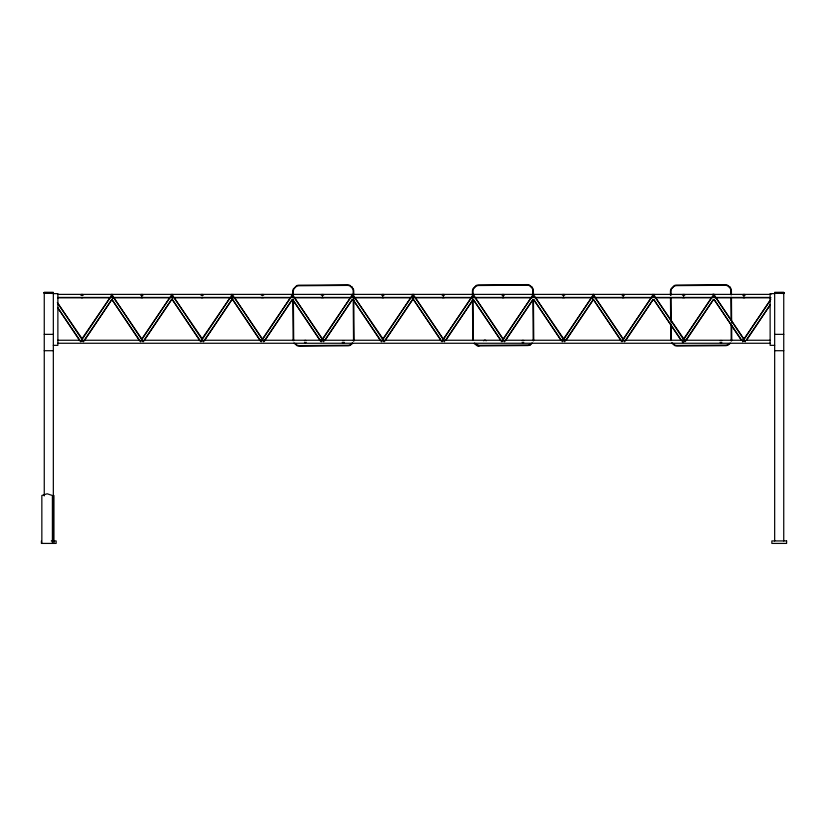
<?xml version="1.0" encoding="UTF-8"?>
<svg xmlns="http://www.w3.org/2000/svg" width="828" height="828" viewBox="0 0 828 828"><rect width="100%" height="100%" fill="white"/><g stroke="black" fill="none" stroke-linecap="round" stroke-linejoin="round"><path stroke-width="1.24" d="M110.455 297.055L111.335 296.693M202.177 339.19L200.945 341.55M471.919 296.755L471.908 297.531L472.716 296.693M84.135 340.432L113.415 297.283M171.789 295.172L172.214 295.161M292.408 295.161L292.926 295.203M350.989 297.097L322.454 339.025L323.665 341.55M352.386 295.161L352.914 295.203M413.255 295.203L412.654 295.058L413.379 295.161M471.825 297.097L443.29 339.025L444.501 341.55M534.536 297.283L533.636 296.693M593.272 295.172L593.966 295.203M651.781 297.097L623.246 339.025L624.457 341.55M653.188 295.161L653.716 295.203M713.601 295.172L714.026 295.161M564.862 341.747L563.382 339.615L563.64 340.65M684.942 341.747L683.473 339.615L683.731 340.65M80.709 341.747L82.034 339.594L83.39 341.747M140.449 341.747L141.774 339.594M200.79 341.747L202.115 339.594M261.141 341.747L262.455 339.594L263.821 341.747M321.129 341.747L322.485 339.594L323.81 341.747M381.47 341.747L382.795 339.594M441.966 341.747L443.29 339.594L444.646 341.747M501.83 341.747L503.041 339.615M562.181 341.747L591.751 297.231M621.921 341.747L623.132 339.615M682.262 341.747L711.842 297.231M742.602 341.747L743.968 339.594L745.293 341.747M322.34 340.65L322.527 339.666L294.23 297.231M443.187 340.65L443.363 339.666L415.066 297.231M563.392 340.65L563.464 339.666M683.483 340.65L683.545 339.666M743.823 340.65L743.999 339.666L715.713 297.231M171.675 296.693L170.868 297.531M232.016 296.693L231.209 297.531M292.005 296.693L291.104 297.283M321.606 339.78L321.978 339.232M352.345 296.693L351.538 297.531M412.841 296.693L412.034 297.531M533.056 296.693L532.249 297.531M592.796 296.693L591.906 297.283M653.137 296.693L652.34 297.531M713.477 296.693L712.794 297.521M743.089 339.78L743.461 339.232M82.697 338.6L109.575 298.297M84.094 341.064L111.677 299.695M142.447 338.6L170.03 297.231M143.844 341.064L171.427 299.695M202.788 338.6L229.666 298.297M204.185 341.064L232.471 298.629M263.128 338.6L290.007 298.297M264.525 341.064L292.108 299.695M323.117 338.6L350.699 297.231M325.218 340.008L352.097 299.695M383.457 338.6L411.05 297.231M384.854 341.064L412.437 299.695M443.953 338.6L471.546 297.231M446.064 340.008L472.943 299.695M503.828 338.6L531.41 297.231M505.225 341.064L532.808 299.695M566.269 340.008L593.148 299.695M623.919 338.6L651.501 297.231M625.306 341.064L652.899 299.695M685.646 341.064L713.239 299.695M744.6 338.6L770.764 299.353M746.701 340.008L770.04 304.994M110.569 297.097L81.734 339.056M170.32 297.097L141.785 339.025L142.985 341.55M143.886 340.432L172.421 298.494M230.66 297.097L201.825 339.056M204.226 340.432L232.761 298.494M291.001 297.097L262.466 339.025L233.962 297.097M264.567 340.432L292.387 299.55M324.555 340.432L352.376 299.55M411.33 297.097L382.795 339.025L384.006 341.55M384.896 340.432L413.431 298.494M445.402 340.432L473.223 299.55L501.085 340.432M531.7 297.097L503.165 339.025L504.366 341.55M505.266 340.432L533.087 299.55M592.041 297.097L563.506 339.025L564.717 341.55M565.607 340.432L593.428 299.55M625.357 340.432L653.178 299.55M712.121 297.097L683.586 339.025L684.797 341.55M685.698 340.432L713.519 299.55M770.33 300.243L743.937 339.025L745.138 341.55M746.038 340.432L770.288 304.787M483.718 340.836L484.432 340.256A1.604 1.604 0 0 1 485.446 340.256L486.16 340.836M352.345 342.947L350.668 344.448A5.755 5.755 0 0 1 347.801 345.235L299.488 345.586A5.755 5.755 0 0 1 296.6 344.831L294.903 343.372M352.811 343.299L350.223 345.317A6.324 6.324 0 0 1 347.801 345.804L299.488 346.166A6.324 6.324 0 0 1 297.066 345.7L293.981 343.04M532.466 343.04L529.889 345.059A6.324 6.324 0 0 1 527.467 345.555L479.153 345.918A6.324 6.324 0 0 1 476.721 345.452L474.113 343.465M730.482 343.165L727.905 345.183A6.324 6.324 0 0 1 725.483 345.68L677.169 346.032A6.324 6.324 0 0 1 674.737 345.566L671.663 342.906M113.384 297.449L112.515 296.693M293.816 297.449L292.946 296.693M322.154 339.056L322.785 339.056M442.99 339.056L443.622 339.056M622.946 339.056L623.577 339.056M111.345 295.203L112.039 295.172M171.686 295.203L172.483 295.11M232.026 295.203L232.585 295.203M292.015 295.203L292.543 295.161M472.726 295.203L473.761 295.203M533.066 295.203L533.625 295.203M592.817 295.203L593.51 295.172M713.498 295.203L714.057 295.203M292.129 295.11L292.812 295.11M352.117 295.11L352.811 295.172M652.919 295.11L653.613 295.172M531.524 343.268L530.334 344.189A5.755 5.755 0 0 1 527.467 344.976L479.143 345.328A5.755 5.755 0 0 1 476.266 344.583L474.568 343.113M729.54 343.392L728.35 344.313A5.755 5.755 0 0 1 725.483 345.1L677.159 345.452A5.755 5.755 0 0 1 674.282 344.707L672.543 343.185M344.334 342.378L343.796 342.72A1.604 1.604 0 0 1 342.782 342.72L342.233 342.378M111.801 295.172L112.494 295.203M80.854 341.55L82.086 339.19L83.245 341.55M141.474 339.056L142.106 339.056M140.605 341.55L141.805 339.025L113.27 297.097M262.166 339.056L262.797 339.056M261.286 341.55L262.517 339.19L263.677 341.55M321.274 341.55L322.485 339.025L293.95 297.097M382.495 339.056L381.615 341.55M442.111 341.55L443.322 339.025L414.787 297.097M502.865 339.056L503.496 339.056M501.985 341.55L503.186 339.025L474.568 296.755M563.206 339.056L562.326 341.55M622.066 341.55L623.277 339.025L594.742 297.097M683.286 339.056L682.407 341.55M743.627 339.056L744.258 339.056M742.747 341.55L743.958 339.025L715.423 297.097M529.889 345.059L530.624 344.686M304.466 340.65L304.766 340.505A1.604 1.604 0 0 1 305.78 340.505L306.081 340.65M306.07 342.347L305.77 342.492A1.604 1.604 0 0 1 304.766 342.492L304.466 342.347M522.147 340.618L522.447 340.484A1.604 1.604 0 0 1 523.462 340.484L523.762 340.618M523.751 342.326L523.451 342.461A1.604 1.604 0 0 1 522.437 342.461L522.147 342.326M720.163 340.743L720.463 340.608A1.604 1.604 0 0 1 721.478 340.608L721.778 340.743M721.768 342.45L721.467 342.585A1.604 1.604 0 0 1 720.453 342.585L720.163 342.45M714.295 295.11L713.953 295.172A1.677 0.766 90 0 0 712.525 295.244M44.257 292.512L53.334 292.584L44.257 292.677M783.743 292.512L774.666 292.584L783.743 292.781M44.257 292.895L53.334 292.895M774.666 292.895L783.743 292.895M44.257 293.122L53.334 293.009M774.666 293.122L783.743 293.009M53.334 293.247L44.257 293.247L53.334 293.464M783.743 293.247L774.666 293.247L783.743 293.464M53.334 293.619L57.877 293.619L57.877 345.348L53.334 345.348M774.666 293.619L770.123 293.619L770.123 345.348L774.666 345.348M57.525 294.395L770.992 294.395M57.846 297.438L769.978 297.438M57.525 297.78L81.537 297.78M82.562 297.78L110.362 297.78M113.477 297.78L141.277 297.78M142.302 297.78L170.102 297.78M173.828 297.78L201.628 297.78M202.653 297.78L230.453 297.78M234.169 297.78L261.969 297.78M262.993 297.78L290.794 297.78M294.157 297.78L321.957 297.78M322.982 297.78L350.782 297.78M354.498 297.78L382.298 297.78M383.323 297.78L411.123 297.78M414.994 297.78L442.794 297.78M443.818 297.78L471.618 297.78M474.858 297.78L502.658 297.78M503.693 297.78L531.493 297.78M535.209 297.78L563.009 297.78M564.034 297.78L591.834 297.78M594.949 297.78L622.749 297.78M623.774 297.78L651.574 297.78M655.29 297.78L683.09 297.78M684.114 297.78L711.914 297.78M715.63 297.78L743.43 297.78M744.455 297.78L770.992 297.78M44.257 334.357L53.334 334.357M774.666 334.357L783.743 334.357M57.846 340.246L79.819 340.246M83.7 340.246L139.28 340.246M144.445 340.246L200.024 340.246M203.905 340.246L260.768 340.246M264.649 340.246L380.973 340.246M384.854 340.246L440.434 340.246M443.021 340.246L501.178 340.246M505.059 340.246L621.383 340.246M625.264 340.246L680.844 340.246M683.431 340.246L744.175 340.246M746.763 340.246L770.03 340.246M57.846 343.258L770.03 343.258M44.257 350.71L53.334 350.71M774.666 350.71L783.743 350.71M51.232 540.932L56.149 540.932L56.149 543.416L41.4 543.416L41.4 540.932M714.875 297.531L714.067 296.693M654.534 297.531L653.727 296.693M414.072 297.531L413.275 296.693M353.732 297.531L352.935 296.693M233.403 297.531L232.606 296.693M173.062 297.531L172.255 296.693M623.277 339.594L624.602 341.747M503.196 339.594L504.521 341.747M683.918 339.056L655.083 297.097M563.837 339.056L535.002 297.097M383.126 339.056L354.291 297.097M202.456 339.056L173.611 297.097M203.336 341.55L202.104 339.19M82.365 339.056L57.805 303.379M473.305 295.172L472.995 291.301A5.755 5.755 0 0 1 473.751 288.434L475.841 286.302A5.755 5.755 0 0 1 478.708 285.515L527.032 285.163A5.755 5.755 0 0 1 529.91 285.919L532.031 287.999A5.755 5.755 0 0 1 532.818 290.876L532.849 294.685M382.94 339.615L384.151 341.747M202.27 339.615L203.481 341.747M141.93 339.615L143.141 341.747M684 340.712L683.462 340.38A1.604 1.604 0 0 0 683.131 340.308M533.429 294.685L533.398 290.866A6.324 6.324 0 0 0 532.901 288.454L529.444 285.049A6.324 6.324 0 0 0 527.022 284.594L478.708 284.946A6.324 6.324 0 0 0 476.286 285.432L472.891 288.889A6.324 6.324 0 0 0 472.426 291.311L472.457 295.13M353.763 294.934L353.732 291.114A6.324 6.324 0 0 0 353.235 288.703L349.789 285.298A6.324 6.324 0 0 0 347.356 284.842L299.043 285.194A6.324 6.324 0 0 0 296.621 285.691L293.226 289.138A6.324 6.324 0 0 0 292.76 291.559L292.791 295.379M743.999 339.666L744.072 340.65M443.363 339.666L443.435 340.65M322.527 339.666L322.589 340.65M730.079 287.15L727.46 285.174A6.324 6.324 0 0 0 725.038 284.708L676.724 285.06A6.324 6.324 0 0 0 674.302 285.556L670.908 289.013A6.324 6.324 0 0 0 670.442 291.435L670.473 295.254M531.514 286.405L532.062 287.026M351.848 286.664L352.397 287.285M714.036 299.55L741.857 340.432M653.696 299.55L681.516 340.432M591.927 297.449L621.176 340.432M533.605 299.55L561.425 340.432M412.686 298.494L441.22 340.432M352.894 299.55L380.714 340.432M292.553 299.55L320.374 340.432M231.85 298.494L260.385 340.432M172.224 299.55L200.045 340.432M111.883 299.55L139.704 340.432M57.846 307.933L79.954 340.432M730.079 287.14L730.917 288.579A6.324 6.324 0 0 1 731.414 290.99L731.445 294.809M714.316 299.695L741.195 340.008M655.362 297.231L682.955 338.6M653.975 299.695L680.854 340.008M595.021 297.231L622.615 338.6M593.635 299.695L621.217 341.064M535.281 297.231L562.864 338.6M533.884 299.695L560.763 340.008M474.941 297.231L502.524 338.6M473.544 299.695L501.126 341.064M413.679 299.695L441.262 341.064M354.57 297.231L382.153 338.6M353.173 299.695L380.766 341.064M292.833 299.695L320.426 341.064M234.945 298.297L261.824 338.6M232.14 298.629L260.437 341.064M174.604 298.297L201.483 338.6M172.503 299.695L200.097 341.064M113.56 297.231L141.143 338.6M112.163 299.695L139.746 341.064M57.349 302.541L81.403 338.6M58.074 308.182L80.005 341.064M593.986 296.693L594.783 297.531L594.783 296.755M473.771 296.693L474.641 297.055M731.455 297.345L731.641 322.775M731.662 325.321L731.766 339.314A6.324 6.324 0 0 1 731.559 340.939M730.865 294.809L730.834 290.99A5.755 5.755 0 0 0 730.048 288.123L727.926 286.033A5.755 5.755 0 0 0 725.049 285.277L676.724 285.629A5.755 5.755 0 0 0 673.857 286.426L671.767 288.548A5.755 5.755 0 0 0 671.011 291.435L671.042 295.244M730.886 297.345L731.052 320.239M731.083 324.048L731.186 339.304A5.755 5.755 0 0 1 731.01 340.794M671.063 297.78L671.239 321.947M671.26 324.483L671.363 339.749A5.755 5.755 0 0 0 671.425 340.494M670.483 297.79L670.649 320.674M670.67 323.22L670.794 339.759A6.324 6.324 0 0 0 670.856 340.577M533.46 299.767L533.75 339.19A6.324 6.324 0 0 1 533.542 340.825M532.89 299.767L533.17 339.19A5.755 5.755 0 0 1 532.994 340.681M473.057 298.939L473.357 339.625A5.755 5.755 0 0 0 473.409 340.37M472.477 298.939L472.778 339.635A6.324 6.324 0 0 0 472.84 340.453A6.324 6.324 0 0 1 472.778 339.625M353.794 298.742L354.084 339.439A6.324 6.324 0 0 1 353.887 341.074M353.183 294.944L353.163 291.125A5.755 5.755 0 0 0 352.366 288.248L350.244 286.157A5.755 5.755 0 0 0 347.367 285.412L299.043 285.764A5.755 5.755 0 0 0 296.176 286.56L294.085 288.682A5.755 5.755 0 0 0 293.34 291.559L293.36 295.379M353.214 298.753L353.515 339.439A5.755 5.755 0 0 1 353.328 340.929M293.391 299.187L293.692 339.873A5.755 5.755 0 0 0 293.743 340.629M292.822 299.187L293.112 339.884A6.324 6.324 0 0 0 293.174 340.701M783.743 540.932L783.743 292.367L774.666 292.367L774.666 540.932M53.955 495.486L53.955 543.416M53.334 540.932L53.334 292.367L44.257 292.367L44.257 495.941M52.392 543.416L52.392 495.486L47.124 493.778L41.845 495.486L41.845 543.416M479.153 345.907A6.324 6.324 0 0 1 476.721 345.442M478.398 345.297A5.755 5.755 0 0 1 476.938 344.914M81.341 297.707A1.677 0.766 90 0 0 82.075 297.283A1.677 0.766 90 0 0 82.759 297.707M80.875 295.244A1.677 0.766 90 0 1 82.2 295.244M81.9 295.244A1.677 0.766 90 0 1 83.224 295.244M111.242 297.542A1.677 0.766 90 0 1 110.962 296.931M110.962 295.244A1.677 0.766 90 0 1 112.287 295.244M202.167 297.283A1.677 0.766 90 0 1 201.432 297.707M200.966 295.244A1.677 0.766 90 0 1 202.28 295.244M171.903 295.244A1.677 0.766 90 0 1 173.218 295.244M173.218 296.931A1.677 0.766 90 0 1 172.752 297.707M263.19 297.707A1.677 0.766 90 0 1 262.455 297.283A1.677 0.766 90 0 1 261.772 297.707M262.331 295.244A1.677 0.766 90 0 1 263.656 295.244M291.673 297.542A1.677 0.766 90 0 1 291.394 296.931M291.394 295.244A1.677 0.766 90 0 1 292.719 295.244M142.84 297.283A1.677 0.766 90 0 1 141.65 296.931M141.65 295.244A1.677 0.766 90 0 1 142.965 295.244M171.179 297.707A1.677 0.766 90 0 1 170.713 296.931M170.713 295.244A1.677 0.766 90 0 1 172.027 295.244M261.306 295.244A1.677 0.766 90 0 1 262.621 295.244M232.244 295.244A1.677 0.766 90 0 1 233.558 295.244M233.558 296.931A1.677 0.766 90 0 1 233.103 297.707M141.94 296.931A1.677 0.766 90 0 1 141.081 297.707M140.625 295.244A1.677 0.766 90 0 1 141.94 295.244M111.563 295.244A1.677 0.766 90 0 1 112.877 295.244M112.877 296.931A1.677 0.766 90 0 1 112.598 297.542M202.85 297.707A1.677 0.766 90 0 1 202.115 297.283M201.991 295.244A1.677 0.766 90 0 1 203.305 295.244M231.519 297.707A1.677 0.766 90 0 1 231.053 296.931M231.053 295.244A1.677 0.766 90 0 1 232.378 295.244M563.661 296.931A1.677 0.766 90 0 1 562.626 297.542M562.347 295.244A1.677 0.766 90 0 1 563.661 295.244M533.284 295.244A1.677 0.766 -90 0 1 534.598 295.244M534.598 296.931A1.677 0.766 -90 0 1 534.132 297.707M323.355 297.542A1.677 0.766 90 0 1 322.32 296.931M322.32 295.244A1.677 0.766 90 0 1 323.644 295.244M351.848 297.707A1.677 0.766 90 0 1 351.382 296.931M351.382 295.244A1.677 0.766 90 0 1 352.707 295.244M444.201 297.542A1.677 0.766 90 0 1 443.156 296.931M443.156 295.244A1.677 0.766 90 0 1 444.481 295.244M472.509 297.542A1.677 0.766 90 0 1 472.219 296.931M472.219 295.244A1.677 0.766 90 0 1 473.544 295.244M383.695 297.542A1.677 0.766 90 0 1 382.66 296.931M382.66 295.244A1.677 0.766 90 0 1 383.985 295.244M412.189 297.707A1.677 0.766 90 0 1 411.723 296.931M411.723 295.244A1.677 0.766 90 0 1 413.048 295.244A1.677 0.766 -90 0 1 414.393 295.244M322.609 296.931A1.677 0.766 90 0 1 321.761 297.707M321.295 295.244A1.677 0.766 90 0 1 322.609 295.244M292.232 295.244A1.677 0.766 -90 0 1 293.547 295.244M293.547 296.931A1.677 0.766 -90 0 1 293.267 297.542M503.32 296.931A1.677 0.766 90 0 1 502.13 297.283M502.006 295.244A1.677 0.766 90 0 1 503.32 295.244M472.943 295.244A1.677 0.766 -90 0 1 474.258 295.244M474.258 296.931A1.677 0.766 -90 0 1 473.978 297.542M564.23 297.707A1.677 0.766 90 0 1 563.371 296.931M563.371 295.244A1.677 0.766 90 0 1 564.686 295.244M592.558 297.283A1.677 0.766 90 0 1 592.434 296.931M592.434 295.244A1.677 0.766 90 0 1 593.759 295.244M503.879 297.707A1.677 0.766 90 0 1 503.031 296.931M503.031 295.244A1.677 0.766 90 0 1 504.345 295.244M532.559 297.707A1.677 0.766 90 0 1 532.093 296.931M532.093 295.244A1.677 0.766 90 0 1 533.408 295.244M443.456 296.931A1.677 0.766 90 0 1 442.597 297.707M442.131 295.244A1.677 0.766 90 0 1 443.456 295.244M414.393 296.931A1.677 0.766 -90 0 1 413.928 297.707M382.96 296.931A1.677 0.766 90 0 1 382.101 297.707M381.636 295.244A1.677 0.766 90 0 1 382.96 295.244M352.573 295.244A1.677 0.766 -90 0 1 353.887 295.244M353.887 296.931A1.677 0.766 -90 0 1 353.432 297.707M683.752 296.931A1.677 0.766 90 0 1 682.717 297.542M682.427 295.244A1.677 0.766 90 0 1 683.752 295.244M653.364 295.244A1.677 0.766 -90 0 1 654.689 295.244M654.689 296.931A1.677 0.766 -90 0 1 654.223 297.707M744.838 297.542A1.677 0.766 90 0 1 743.803 296.931M743.803 295.244A1.677 0.766 90 0 1 745.117 295.244M623.97 297.707A1.677 0.766 90 0 1 623.111 296.931M623.111 295.244A1.677 0.766 90 0 1 624.436 295.244M652.64 297.707A1.677 0.766 90 0 1 652.174 296.931M652.174 295.244A1.677 0.766 90 0 1 653.499 295.244M744.093 296.931A1.677 0.766 90 0 1 743.058 297.542M742.778 295.244A1.677 0.766 90 0 1 744.093 295.244M713.705 295.244A1.677 0.766 -90 0 1 715.03 295.244M715.03 296.931A1.677 0.766 -90 0 1 714.564 297.707M623.412 296.931A1.677 0.766 90 0 1 622.211 297.283M622.087 295.244A1.677 0.766 90 0 1 623.412 295.244M593.024 295.244A1.677 0.766 -90 0 1 594.349 295.244M594.349 296.931A1.677 0.766 -90 0 1 594.069 297.542M684.311 297.707A1.677 0.766 90 0 1 683.462 296.931M683.462 295.244A1.677 0.766 90 0 1 684.777 295.244M712.98 297.707A1.677 0.766 90 0 1 712.525 296.931M342.792 340.732A1.604 1.604 0 0 1 343.796 340.732M683.452 342.357A1.604 1.604 0 0 1 682.438 342.357M786.6 540.932L771.851 540.932L771.851 543.416L786.6 543.416L786.6 540.932"/></g></svg>
